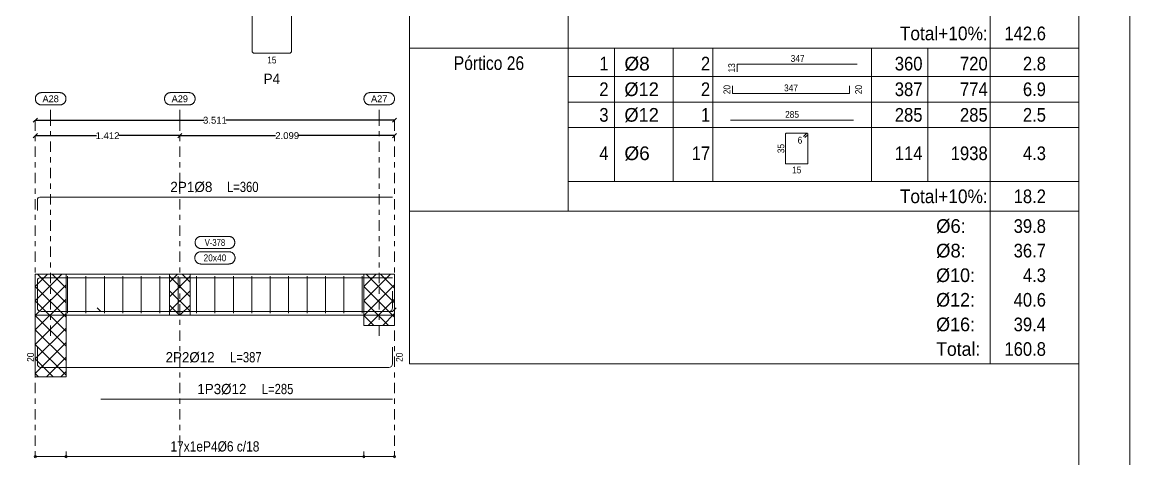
# Model space of a CAD drawing. Header units: millimetres. Extents: x 3 to 479, y -191 to 120.
# Drawn here: x 138.08 to 159.73, y -172.42 to -163.89 of the extents above; entities that cross this region are included whole.
import ezdxf
from ezdxf.enums import TextEntityAlignment as Align

# ---------------------------------------------------------------- set-up
doc = ezdxf.new("R2010")
doc.units = ezdxf.units.MM
doc.linetypes.add('CYPE_RAYAPUNTO', pattern=[0.4125, 0.2025, -0.105, 0, -0.105])
for name, color, linetype, lineweight in [('ALZ_ARM_LONG_ARM_TEXTOS', 3, 'Continuous', 9), ('ALZ_ARM_LONG_TXT_LONG', 3, 'Continuous', 9), ('ALZ_ARM_TRANS_TXT_EST', 3, 'Continuous', 9), ('ALZ_CONT_NUDOS', 122, 'Continuous', 9), ('ALZ_CONT_VIG_HORMIGON', 2, 'Continuous', 9), ('ALZ_COT_COT_ANCLAJES', 3, 'Continuous', 0), ('ALZ_COT_COT_EST', 3, 'Continuous', 0), ('ALZ_COT_COT_LIN_APOYOS', 2, 'CYPE_RAYAPUNTO', 0), ('ALZ_COT_LONGITUD_PROYECTADA', 122, 'Continuous', 0), ('ALZ_REF_COT_LIN_AUX_COTA', 2, 'CYPE_RAYAPUNTO', 9), ('ALZ_REF_REF_NOMBRE', 3, 'Continuous', 9), ('ALZ_REF_REF_REFERENCIA', 3, 'Continuous', 9), ('ALZ_REF_TEXTO_REF_NOMBRE', 3, 'Continuous', 9), ('ALZ_REF_TEXTO_REF_REFERENCIA', 3, 'Continuous', 9), ('ARM_LONGITUDINAL_Ø12', 171, 'Continuous', 9), ('ARM_LONGITUDINAL_Ø8', 32, 'Continuous', 9), ('ARM_TRANSVERSAL_Ø6', 151, 'Continuous', 9), ('DESPIECES_TABLA', 7, 'Continuous', 9), ('RECUAD_LIMITES', 2, 'Continuous', 0), ('RECUAD_MARCO', 1, 'Continuous', 20), ('SEC_COTAS_TEXTOS_DESPIECE_ESTRIBADO', 122, 'Continuous', 0), ('SEC_REF_TXT_POSICIONES_ARM_ESTRIBOS', 1, 'Continuous', 9), ('TABLAS', 1, 'Continuous', 9), ('TEXTO_TABLAS', 1, 'Continuous', 0), ('TEXTOS_COTAS_DESPIECES_TABLA', 1, 'Continuous', 0)]:
    doc.layers.add(name, color=color, linetype=linetype, lineweight=lineweight)
doc.styles.add('CYPETXT_0.2_romans', font='arial.ttf', dxfattribs={"height": 0.133333})
doc.styles.add('CYPETXT_romans', font='arial.ttf', dxfattribs={"height": 0.2})
doc.dimstyles.new('cype_oblique', dxfattribs={"dimtxt": 0.18, "dimasz": 0.18, "dimexe": 0.05, "dimexo": 0.05, "dimgap": 0, "dimtad": 0, "dimdec": 4, "dimzin": 0, "dimdsep": 46, "dimtxsty": 'CYPETXT_0.2_romans', "dimblk": 'OBLIQUE', "dimtsz": 0.04, "dimcen": 0.09, "dimadec": 0, "dimazin": 0, "dimtfac": 1, "dimtdec": 4, "dimtofl": 0, "dimtmove": 2, "dimatfit": 3, "dimfxl": 1, "dimtolj": 1, "dimtzin": 0, "dimarcsym": 0})

# ---------------------------------------------------------------- blocks, each defined once
blk = doc.blocks.new('*D805')
at = {"layer": 'ALZ_COT_LONGITUD_PROYECTADA', "color": 0, "lineweight": -2, "transparency": 16777216}
for p, q in [((138.299, -166.149), (138.379, -166.069)), ((138.339, -166.109), (139.533, -166.109)), ((141.163, -166.109), (139.969, -166.109)), ((141.123, -166.149), (141.203, -166.069))]:
    blk.add_line(p, q, dxfattribs=at)
at = {"layer": 'Defpoints', "color": 0, "transparency": 16777216}
for p in [(138.339, -166.109), (138.339, -166.109), (141.163, -166.109)]:
    blk.add_point(p, dxfattribs=at)
at = {"layer": 'ALZ_COT_LONGITUD_PROYECTADA', "color": 0, "transparency": 16777216, "insert": (139.751, -166.109), "char_height": 0.1333, "attachment_point": 5, "style": 'CYPETXT_0.2_romans'}
blk.add_mtext('\\A1;1.412', dxfattribs=at)
blk = doc.blocks.new('_OBLIQUE')
at = {"color": 0, "linetype": 'ByBlock', "lineweight": -2}
blk.add_line((-0.5, -0.5), (0.5, 0.5), dxfattribs=at)
blk = doc.blocks.new('*D806')
at = {"layer": 'ALZ_COT_LONGITUD_PROYECTADA', "color": 0, "lineweight": -2, "transparency": 16777216}
for p, q in [((141.123, -166.149), (141.203, -166.069)), ((141.163, -166.109), (143.036, -166.109)), ((145.36, -166.109), (143.488, -166.109)), ((145.32, -166.149), (145.4, -166.069))]:
    blk.add_line(p, q, dxfattribs=at)
at = {"layer": 'Defpoints', "color": 0, "transparency": 16777216}
for p in [(141.163, -166.109), (141.163, -166.109), (145.36, -166.109)]:
    blk.add_point(p, dxfattribs=at)
at = {"layer": 'ALZ_COT_LONGITUD_PROYECTADA', "color": 0, "transparency": 16777216, "insert": (143.262, -166.109), "char_height": 0.1333, "attachment_point": 5, "style": 'CYPETXT_0.2_romans'}
blk.add_mtext('\\A1;2.099', dxfattribs=at)
blk = doc.blocks.new('*D807')
at = {"layer": 'ALZ_COT_LONGITUD_PROYECTADA', "color": 0, "lineweight": -2, "transparency": 16777216}
for p, q in [((138.299, -165.849), (138.379, -165.769)), ((138.339, -165.809), (141.638, -165.809)), ((145.36, -165.809), (142.062, -165.809)), ((145.32, -165.849), (145.4, -165.769))]:
    blk.add_line(p, q, dxfattribs=at)
at = {"layer": 'Defpoints', "color": 0, "transparency": 16777216}
for p in [(138.339, -165.809), (138.339, -165.809), (145.36, -165.809)]:
    blk.add_point(p, dxfattribs=at)
at = {"layer": 'ALZ_COT_LONGITUD_PROYECTADA', "color": 0, "transparency": 16777216, "insert": (141.85, -165.809), "char_height": 0.1333, "attachment_point": 5, "style": 'CYPETXT_0.2_romans'}
blk.add_mtext('\\A1;3.511', dxfattribs=at)

msp = doc.modelspace()

# ---------------------------------------------------------------- linework, layer by layer
at = {"layer": 'ALZ_CONT_NUDOS'}
for p, q in [((138.33893, -168.81418), (138.33893, -169.61418)), ((145.36035, -168.81418), (145.36035, -169.61418))]:
    msp.add_line(p, q, dxfattribs=at)
at = {"layer": 'ALZ_CONT_NUDOS', "lineweight": 0}
for p, q in [((138.33893, -169.33478), (138.85953, -168.81418)), ((138.33893, -169.05194), (138.57669, -168.81418)), ((138.93893, -169.3691), (138.38401, -168.81418)), ((138.93893, -169.08625), (138.66685, -168.81418)), ((140.96331, -168.9691), (141.11823, -168.81418)), ((140.96331, -169.25194), (141.36331, -168.85194)), ((141.36331, -169.25194), (140.96331, -168.85194)), ((141.36331, -168.9691), (141.20839, -168.81418)), ((144.76035, -169.33478), (145.28095, -168.81418)), ((144.76035, -169.05194), (144.99811, -168.81418)), ((145.36035, -169.3691), (144.80543, -168.81418)), ((145.36035, -169.08625), (145.08827, -168.81418)), ((138.33893, -169.61762), (138.93893, -169.01762)), ((138.93893, -169.65194), (138.33893, -169.05194)), ((144.76035, -169.61762), (145.36035, -169.01762)), ((145.36035, -169.65194), (144.76035, -169.05194)), ((140.96331, -169.53478), (141.36331, -169.13478)), ((141.36331, -169.53478), (140.96331, -169.13478)), ((138.33893, -169.90047), (138.93893, -169.30047)), ((138.93893, -169.93478), (138.33893, -169.33478)), ((141.15986, -169.61418), (140.96331, -169.41762)), ((141.16676, -169.61418), (141.36331, -169.41762)), ((145.23974, -169.81418), (144.76035, -169.33478)), ((144.84664, -169.81418), (145.36035, -169.30047)), ((138.33893, -170.18331), (138.93893, -169.58331)), ((138.93893, -170.21762), (138.33893, -169.61762)), ((144.9569, -169.81418), (144.76035, -169.61762)), ((145.12948, -169.81418), (145.36035, -169.58331)), ((138.33893, -170.46615), (138.93893, -169.86615)), ((138.93893, -170.50047), (138.33893, -169.90047)), ((138.33893, -170.749), (138.93893, -170.149)), ((138.93893, -170.78331), (138.33893, -170.18331)), ((138.68695, -170.81418), (138.33893, -170.46615)), ((138.55659, -170.81418), (138.93893, -170.43184)), ((138.40411, -170.81418), (138.33893, -170.749)), ((138.83943, -170.81418), (138.93893, -170.71468))]:
    msp.add_line(p, q, dxfattribs=at)
at = {"layer": 'ALZ_CONT_NUDOS'}
for points in [[(138.33893, -168.81418), (138.93893, -168.81418)], [(144.76035, -168.81418), (145.36035, -168.81418)], [(138.33893, -169.61418), (138.93893, -169.61418)], [(144.76035, -169.61418), (145.36035, -169.61418)]]:
    msp.add_lwpolyline(points, dxfattribs=at)
at = {"layer": 'ALZ_CONT_NUDOS', "lineweight": 0}
for points in [[(138.33893, -168.81418), (138.33893, -170.81418), (138.93893, -170.81418), (138.93893, -168.81418), (138.33893, -168.81418)], [(140.96331, -168.81418), (140.96331, -169.61418), (141.36331, -169.61418), (141.36331, -168.81418), (140.96331, -168.81418)], [(144.76035, -168.81418), (144.76035, -169.81418), (145.36035, -169.81418), (145.36035, -168.81418), (144.76035, -168.81418)]]:
    msp.add_lwpolyline(points, close=True, dxfattribs=at)
at = {"layer": 'ALZ_CONT_VIG_HORMIGON'}
for p, q in [((138.93893, -168.81418), (141.16331, -168.81418)), ((141.16331, -168.81418), (144.76035, -168.81418)), ((138.93893, -169.61418), (141.16331, -169.61418)), ((141.16331, -169.61418), (144.76035, -169.61418))]:
    msp.add_line(p, q, dxfattribs=at)
at = {"layer": 'ALZ_COT_COT_EST'}
for p, q in [((138.33893, -172.37418), (138.33893, -172.27418)), ((138.93893, -172.37418), (138.93893, -172.27418)), ((144.76035, -172.37418), (144.76035, -172.27418))]:
    msp.add_line(p, q, dxfattribs=at)
for points in [[(138.33893, -172.37418), (138.93893, -172.37418), (138.93893, -172.27418)], [(138.93893, -172.37418), (144.76035, -172.37418), (144.76035, -172.27418)], [(144.76035, -172.37418), (145.36035, -172.37418), (145.36035, -172.27418)]]:
    msp.add_lwpolyline(points, dxfattribs=at)
for centre in [(138.33893, -172.37418), (138.93893, -172.37418), (138.93893, -172.37418), (144.76035, -172.37418), (144.76035, -172.37418), (145.36035, -172.37418)]:
    msp.add_circle(centre, 0.02, dxfattribs=at)
at = {"layer": 'ALZ_COT_COT_LIN_APOYOS'}
for p, q in [((138.33893, -165.80946), (138.33893, -172.37418)), ((138.33893, -165.80946), (138.33893, -172.37418)), ((141.16331, -165.80946), (141.16331, -172.37418)), ((145.36035, -165.80946), (145.36035, -172.37418)), ((145.36035, -165.80946), (145.36035, -172.37418))]:
    msp.add_line(p, q, dxfattribs=at)
at = {"layer": 'ALZ_REF_COT_LIN_AUX_COTA'}
for p, q in [((138.63893, -165.80946), (138.63893, -165.50946)), ((141.16331, -165.80946), (141.16331, -165.50946)), ((145.06035, -165.80946), (145.06035, -165.50946)), ((138.63893, -170.01418), (138.63893, -165.80946)), ((145.06035, -170.01418), (145.06035, -165.80946))]:
    msp.add_line(p, q, dxfattribs=at)
at = {"layer": 'ALZ_REF_REF_NOMBRE'}
for points in [[(142.11764, -168.07418), (142.12565, -168.07444), (142.13363, -168.07525), (142.14154, -168.07658), (142.14934, -168.07844), (142.157, -168.08082), (142.16448, -168.0837), (142.17176, -168.08707), (142.17879, -168.09093), (142.18555, -168.09524), (142.19201, -168.1), (142.19813, -168.10518), (142.2039, -168.11075), (142.20927, -168.1167), (142.21424, -168.123), (142.21878, -168.12961), (142.22287, -168.13651), (142.22649, -168.14366), (142.22962, -168.15105), (142.23225, -168.15862), (142.23437, -168.16636), (142.23596, -168.17422), (142.23703, -168.18217), (142.23757, -168.19017), (142.23757, -168.19819), (142.23703, -168.20619), (142.23596, -168.21414), (142.23437, -168.222), (142.23225, -168.22973), (142.22962, -168.23731), (142.22649, -168.24469), (142.22287, -168.25185), (142.21878, -168.25875), (142.21424, -168.26536), (142.20927, -168.27165), (142.2039, -168.2776), (142.19813, -168.28318), (142.19201, -168.28835), (142.18555, -168.29311), (142.17879, -168.29743), (142.17176, -168.30128), (142.16448, -168.30465), (142.157, -168.30754), (142.14934, -168.30991), (142.14154, -168.31177), (142.13363, -168.31311), (142.12565, -168.31391), (142.11764, -168.31418), (141.58164, -168.31418), (141.57362, -168.31391), (141.56564, -168.31311), (141.55773, -168.31177), (141.54993, -168.30991), (141.54227, -168.30754), (141.53479, -168.30465), (141.52752, -168.30128), (141.52048, -168.29743), (141.51372, -168.29311), (141.50727, -168.28835), (141.50114, -168.28318), (141.49538, -168.2776), (141.49, -168.27165), (141.48503, -168.26536), (141.48049, -168.25875), (141.4764, -168.25185), (141.47279, -168.24469), (141.46965, -168.23731), (141.46702, -168.22973), (141.46491, -168.222), (141.46331, -168.21414), (141.46224, -168.20619), (141.4617, -168.19819), (141.4617, -168.19017), (141.46224, -168.18217), (141.46331, -168.17422), (141.46491, -168.16636), (141.46702, -168.15862), (141.46965, -168.15105), (141.47279, -168.14366), (141.4764, -168.13651), (141.48049, -168.12961), (141.48503, -168.123), (141.49, -168.1167), (141.49538, -168.11075), (141.50114, -168.10518), (141.50727, -168.1), (141.51372, -168.09524), (141.52048, -168.09093), (141.52752, -168.08707), (141.53479, -168.0837), (141.54227, -168.08082), (141.54993, -168.07844), (141.55773, -168.07658), (141.56564, -168.07525), (141.57362, -168.07444), (141.58164, -168.07418), (142.11764, -168.07418)], [(142.12264, -168.37418), (142.13065, -168.37444), (142.13863, -168.37525), (142.14654, -168.37658), (142.15434, -168.37844), (142.162, -168.38082), (142.16948, -168.3837), (142.17676, -168.38707), (142.18379, -168.39093), (142.19055, -168.39524), (142.19701, -168.4), (142.20313, -168.40518), (142.2089, -168.41075), (142.21427, -168.4167), (142.21924, -168.423), (142.22378, -168.42961), (142.22787, -168.43651), (142.23149, -168.44366), (142.23462, -168.45105), (142.23725, -168.45862), (142.23937, -168.46636), (142.24096, -168.47422), (142.24203, -168.48217), (142.24257, -168.49017), (142.24257, -168.49819), (142.24203, -168.50619), (142.24096, -168.51414), (142.23937, -168.522), (142.23725, -168.52973), (142.23462, -168.53731), (142.23149, -168.54469), (142.22787, -168.55185), (142.22378, -168.55875), (142.21924, -168.56536), (142.21427, -168.57165), (142.2089, -168.5776), (142.20313, -168.58318), (142.19701, -168.58835), (142.19055, -168.59311), (142.18379, -168.59743), (142.17676, -168.60128), (142.16948, -168.60465), (142.162, -168.60754), (142.15434, -168.60991), (142.14654, -168.61177), (142.13863, -168.61311), (142.13065, -168.61391), (142.12264, -168.61418), (141.57664, -168.61418), (141.56862, -168.61391), (141.56064, -168.61311), (141.55273, -168.61177), (141.54493, -168.60991), (141.53727, -168.60754), (141.52979, -168.60465), (141.52252, -168.60128), (141.51548, -168.59743), (141.50872, -168.59311), (141.50227, -168.58835), (141.49614, -168.58318), (141.49038, -168.5776), (141.485, -168.57165), (141.48003, -168.56536), (141.47549, -168.55875), (141.4714, -168.55185), (141.46779, -168.54469), (141.46465, -168.53731), (141.46202, -168.52973), (141.45991, -168.522), (141.45831, -168.51414), (141.45724, -168.50619), (141.4567, -168.49819), (141.4567, -168.49017), (141.45724, -168.48217), (141.45831, -168.47422), (141.45991, -168.46636), (141.46202, -168.45862), (141.46465, -168.45105), (141.46779, -168.44366), (141.4714, -168.43651), (141.47549, -168.42961), (141.48003, -168.423), (141.485, -168.4167), (141.49038, -168.41075), (141.49614, -168.40518), (141.50227, -168.4), (141.50872, -168.39524), (141.51548, -168.39093), (141.52252, -168.38707), (141.52979, -168.3837), (141.53727, -168.38082), (141.54493, -168.37844), (141.55273, -168.37658), (141.56064, -168.37525), (141.56862, -168.37444), (141.57664, -168.37418), (142.12264, -168.37418)]]:
    msp.add_lwpolyline(points, close=True, dxfattribs=at)
at = {"layer": 'ALZ_REF_REF_REFERENCIA'}
for points in [[(138.81793, -165.26946), (138.82594, -165.26972), (138.83392, -165.27053), (138.84183, -165.27186), (138.84963, -165.27372), (138.85729, -165.2761), (138.86477, -165.27898), (138.87205, -165.28235), (138.87908, -165.28621), (138.88584, -165.29052), (138.8923, -165.29528), (138.89842, -165.30046), (138.90418, -165.30603), (138.90956, -165.31198), (138.91453, -165.31828), (138.91907, -165.32489), (138.92316, -165.33179), (138.92678, -165.33894), (138.92991, -165.34633), (138.93254, -165.3539), (138.93466, -165.36164), (138.93625, -165.3695), (138.93732, -165.37745), (138.93786, -165.38545), (138.93786, -165.39347), (138.93732, -165.40147), (138.93625, -165.40942), (138.93466, -165.41728), (138.93254, -165.42501), (138.92991, -165.43259), (138.92678, -165.43997), (138.92316, -165.44713), (138.91907, -165.45403), (138.91453, -165.46064), (138.90956, -165.46693), (138.90418, -165.47288), (138.89842, -165.47845), (138.8923, -165.48363), (138.88584, -165.48839), (138.87908, -165.4927), (138.87205, -165.49656), (138.86477, -165.49993), (138.85729, -165.50282), (138.84963, -165.50519), (138.84183, -165.50705), (138.83392, -165.50839), (138.82594, -165.50919), (138.81793, -165.50946), (138.45993, -165.50946), (138.45191, -165.50919), (138.44393, -165.50839), (138.43602, -165.50705), (138.42822, -165.50519), (138.42056, -165.50282), (138.41308, -165.49993), (138.4058, -165.49656), (138.39877, -165.4927), (138.39201, -165.48839), (138.38556, -165.48363), (138.37943, -165.47845), (138.37367, -165.47288), (138.36829, -165.46693), (138.36332, -165.46064), (138.35878, -165.45403), (138.35469, -165.44713), (138.35108, -165.43997), (138.34794, -165.43259), (138.34531, -165.42501), (138.34319, -165.41728), (138.3416, -165.40942), (138.34053, -165.40147), (138.33999, -165.39347), (138.33999, -165.38545), (138.34053, -165.37745), (138.3416, -165.3695), (138.34319, -165.36164), (138.34531, -165.3539), (138.34794, -165.34633), (138.35108, -165.33894), (138.35469, -165.33179), (138.35878, -165.32489), (138.36332, -165.31828), (138.36829, -165.31198), (138.37367, -165.30603), (138.37943, -165.30046), (138.38556, -165.29528), (138.39201, -165.29052), (138.39877, -165.28621), (138.4058, -165.28235), (138.41308, -165.27898), (138.42056, -165.2761), (138.42822, -165.27372), (138.43602, -165.27186), (138.44393, -165.27053), (138.45191, -165.26972), (138.45993, -165.26946), (138.81793, -165.26946)], [(141.34231, -165.26946), (141.35032, -165.26972), (141.3583, -165.27053), (141.36621, -165.27186), (141.37401, -165.27372), (141.38167, -165.2761), (141.38915, -165.27898), (141.39643, -165.28235), (141.40346, -165.28621), (141.41022, -165.29052), (141.41668, -165.29528), (141.4228, -165.30046), (141.42857, -165.30603), (141.43395, -165.31198), (141.43892, -165.31828), (141.44345, -165.32489), (141.44754, -165.33179), (141.45116, -165.33894), (141.45429, -165.34633), (141.45692, -165.3539), (141.45904, -165.36164), (141.46064, -165.3695), (141.46171, -165.37745), (141.46224, -165.38545), (141.46224, -165.39347), (141.46171, -165.40147), (141.46064, -165.40942), (141.45904, -165.41728), (141.45692, -165.42501), (141.45429, -165.43259), (141.45116, -165.43997), (141.44754, -165.44713), (141.44345, -165.45403), (141.43892, -165.46064), (141.43395, -165.46693), (141.42857, -165.47288), (141.4228, -165.47845), (141.41668, -165.48363), (141.41022, -165.48839), (141.40346, -165.4927), (141.39643, -165.49656), (141.38915, -165.49993), (141.38167, -165.50282), (141.37401, -165.50519), (141.36621, -165.50705), (141.3583, -165.50839), (141.35032, -165.50919), (141.34231, -165.50946), (140.98431, -165.50946), (140.97629, -165.50919), (140.96831, -165.50839), (140.96041, -165.50705), (140.9526, -165.50519), (140.94494, -165.50282), (140.93746, -165.49993), (140.93019, -165.49656), (140.92315, -165.4927), (140.91639, -165.48839), (140.90994, -165.48363), (140.90381, -165.47845), (140.89805, -165.47288), (140.89267, -165.46693), (140.8877, -165.46064), (140.88316, -165.45403), (140.87907, -165.44713), (140.87546, -165.43997), (140.87233, -165.43259), (140.8697, -165.42501), (140.86758, -165.41728), (140.86598, -165.40942), (140.86491, -165.40147), (140.86437, -165.39347), (140.86437, -165.38545), (140.86491, -165.37745), (140.86598, -165.3695), (140.86758, -165.36164), (140.8697, -165.3539), (140.87233, -165.34633), (140.87546, -165.33894), (140.87907, -165.33179), (140.88316, -165.32489), (140.8877, -165.31828), (140.89267, -165.31198), (140.89805, -165.30603), (140.90381, -165.30046), (140.90994, -165.29528), (140.91639, -165.29052), (140.92315, -165.28621), (140.93019, -165.28235), (140.93746, -165.27898), (140.94494, -165.2761), (140.9526, -165.27372), (140.96041, -165.27186), (140.96831, -165.27053), (140.97629, -165.26972), (140.98431, -165.26946), (141.34231, -165.26946)], [(145.23935, -165.26946), (145.24736, -165.26972), (145.25534, -165.27053), (145.26325, -165.27186), (145.27105, -165.27372), (145.27871, -165.2761), (145.28619, -165.27898), (145.29347, -165.28235), (145.3005, -165.28621), (145.30726, -165.29052), (145.31372, -165.29528), (145.31984, -165.30046), (145.32561, -165.30603), (145.33098, -165.31198), (145.33595, -165.31828), (145.34049, -165.32489), (145.34458, -165.33179), (145.3482, -165.33894), (145.35133, -165.34633), (145.35396, -165.3539), (145.35608, -165.36164), (145.35767, -165.3695), (145.35874, -165.37745), (145.35928, -165.38545), (145.35928, -165.39347), (145.35874, -165.40147), (145.35767, -165.40942), (145.35608, -165.41728), (145.35396, -165.42501), (145.35133, -165.43259), (145.3482, -165.43997), (145.34458, -165.44713), (145.34049, -165.45403), (145.33595, -165.46064), (145.33098, -165.46693), (145.32561, -165.47288), (145.31984, -165.47845), (145.31372, -165.48363), (145.30726, -165.48839), (145.3005, -165.4927), (145.29347, -165.49656), (145.28619, -165.49993), (145.27871, -165.50282), (145.27105, -165.50519), (145.26325, -165.50705), (145.25534, -165.50839), (145.24736, -165.50919), (145.23935, -165.50946), (144.88135, -165.50946), (144.87333, -165.50919), (144.86535, -165.50839), (144.85744, -165.50705), (144.84964, -165.50519), (144.84198, -165.50282), (144.8345, -165.49993), (144.82723, -165.49656), (144.82019, -165.4927), (144.81343, -165.48839), (144.80698, -165.48363), (144.80085, -165.47845), (144.79509, -165.47288), (144.78971, -165.46693), (144.78474, -165.46064), (144.7802, -165.45403), (144.77611, -165.44713), (144.7725, -165.43997), (144.76936, -165.43259), (144.76673, -165.42501), (144.76462, -165.41728), (144.76302, -165.40942), (144.76195, -165.40147), (144.76141, -165.39347), (144.76141, -165.38545), (144.76195, -165.37745), (144.76302, -165.3695), (144.76462, -165.36164), (144.76673, -165.3539), (144.76936, -165.34633), (144.7725, -165.33894), (144.77611, -165.33179), (144.7802, -165.32489), (144.78474, -165.31828), (144.78971, -165.31198), (144.79509, -165.30603), (144.80085, -165.30046), (144.80698, -165.29528), (144.81343, -165.29052), (144.82019, -165.28621), (144.82723, -165.28235), (144.8345, -165.27898), (144.84198, -165.2761), (144.84964, -165.27372), (144.85744, -165.27186), (144.86535, -165.27053), (144.87333, -165.26972), (144.88135, -165.26946), (145.23935, -165.26946)]]:
    msp.add_lwpolyline(points, close=True, dxfattribs=at)
at = {"layer": 'ARM_LONGITUDINAL_Ø12'}
for p, q in [((139.62035, -169.54218), (139.54964, -169.47147)), ((145.32035, -169.54218), (145.39106, -169.47147))]:
    msp.add_line(p, q, dxfattribs=at)
for points in [[(145.32035, -169.14218), (145.32035, -169.47018), (145.31487, -169.49773), (145.29926, -169.52109), (145.2759, -169.5367), (145.24835, -169.54218), (138.45093, -169.54218), (138.42337, -169.5367), (138.40001, -169.52109), (138.38441, -169.49773), (138.37893, -169.47018), (138.37893, -169.14218)], [(145.32035, -169.54218), (139.62035, -169.54218)], [(145.32035, -170.23418), (145.32035, -170.56218), (145.31487, -170.58973), (145.29926, -170.61309), (145.2759, -170.6287), (145.24835, -170.63418), (138.45093, -170.63418), (138.42337, -170.6287), (138.40001, -170.61309), (138.38441, -170.58973), (138.37893, -170.56218), (138.37893, -170.23418)], [(145.32035, -171.25418), (139.62035, -171.25418)]]:
    msp.add_lwpolyline(points, dxfattribs=at)
at = {"layer": 'ARM_LONGITUDINAL_Ø8'}
for points in [[(145.32035, -167.30946), (138.42693, -167.30946), (138.40856, -167.31311), (138.39298, -167.32352), (138.38258, -167.33909), (138.37893, -167.35746), (138.37893, -167.56946)], [(145.32035, -168.88618), (138.42693, -168.88618), (138.40856, -168.88983), (138.39298, -168.90024), (138.38258, -168.91581), (138.37893, -168.93418), (138.37893, -169.14618)]]:
    msp.add_lwpolyline(points, dxfattribs=at)
at = {"layer": 'ARM_TRANSVERSAL_Ø6'}
for p, q in [((138.96964, -168.85418), (138.96964, -169.57418)), ((139.32964, -168.85418), (139.32964, -169.57418)), ((139.68964, -168.85418), (139.68964, -169.57418)), ((140.04964, -168.85418), (140.04964, -169.57418)), ((140.40964, -168.85418), (140.40964, -169.57418)), ((140.76964, -168.85418), (140.76964, -169.57418)), ((141.12964, -168.85418), (141.12964, -169.57418)), ((141.48964, -168.85418), (141.48964, -169.57418)), ((141.84964, -168.85418), (141.84964, -169.57418)), ((142.20964, -168.85418), (142.20964, -169.57418)), ((142.56964, -168.85418), (142.56964, -169.57418)), ((142.92964, -168.85418), (142.92964, -169.57418)), ((143.28964, -168.85418), (143.28964, -169.57418)), ((143.64964, -168.85418), (143.64964, -169.57418)), ((144.00964, -168.85418), (144.00964, -169.57418)), ((144.36964, -168.85418), (144.36964, -169.57418)), ((144.72964, -168.85418), (144.72964, -169.57418))]:
    msp.add_line(p, q, dxfattribs=at)
msp.add_lwpolyline([(142.57683, -162.77446), (142.57683, -164.45446), (142.58025, -164.47168), (142.59001, -164.48628), (142.60461, -164.49603), (142.62183, -164.49946), (143.30183, -164.49946), (143.31905, -164.49603), (143.33365, -164.48628), (143.3434, -164.47168), (143.34683, -164.45446), (143.34683, -162.77446)], dxfattribs=at)
at = {"layer": 'DESPIECES_TABLA'}
for points in [[(152.05783, -164.861), (152.05783, -164.711), (154.40272, -164.711)], [(151.96351, -165.13522), (151.96351, -165.28522), (154.25434, -165.28522), (154.25434, -165.13522)], [(151.92893, -165.80516), (154.32893, -165.80516)], [(153.37847, -166.14743), (153.4346, -166.0913), (153.43677, -166.08866), (153.43838, -166.08564), (153.43938, -166.08236), (153.43971, -166.07896), (153.43938, -166.07555), (153.43838, -166.07227), (153.43677, -166.06925), (153.4346, -166.06661), (153.43195, -166.06444), (153.42893, -166.06282), (153.42565, -166.06183), (153.42225, -166.06149), (153.01862, -166.06149), (153.01194, -166.06282), (153.00628, -166.06661), (153.00249, -166.07227), (153.00116, -166.07896), (153.00116, -166.64403), (153.00249, -166.65071), (153.00628, -166.65638), (153.01194, -166.66016), (153.01862, -166.66149), (153.42225, -166.66149), (153.42893, -166.66016), (153.4346, -166.65638), (153.43838, -166.65071), (153.43971, -166.64403), (153.43971, -166.07896), (153.43938, -166.07555), (153.43838, -166.07227), (153.43677, -166.06925), (153.4346, -166.06661), (153.43195, -166.06444), (153.42893, -166.06282), (153.42565, -166.06183), (153.42225, -166.06149), (153.41884, -166.06183), (153.41556, -166.06282), (153.41255, -166.06444), (153.4099, -166.06661), (153.35377, -166.12274)]]:
    msp.add_lwpolyline(points, dxfattribs=at)
at = {"layer": 'RECUAD_LIMITES'}
msp.add_lwpolyline([(100.33093, -191.16316), (159.73093, -191.16316), (159.73093, -149.16316), (100.33093, -149.16316), (100.33093, -191.16316)], close=True, dxfattribs=at)
at = {"layer": 'RECUAD_MARCO'}
msp.add_lwpolyline([(102.83093, -190.16316), (158.73093, -190.16316), (158.73093, -150.16316), (102.83093, -150.16316), (102.83093, -190.16316)], close=True, dxfattribs=at)
at = {"layer": 'TABLAS'}
for p, q in [((145.65493, -164.35316), (145.65493, -151.27316)), ((148.75493, -164.35316), (148.75493, -151.27316)), ((157.00293, -164.35316), (157.00293, -151.27316)), ((158.73093, -164.35316), (158.73093, -151.27316)), ((145.65493, -164.45316), (145.65493, -164.35316)), ((145.65493, -164.40316), (158.73093, -164.40316)), ((145.65493, -167.53316), (145.65493, -164.45316)), ((148.75493, -164.45316), (148.75493, -164.35316)), ((148.75493, -167.53316), (148.75493, -164.45316)), ((149.65893, -164.45316), (149.65893, -164.40316)), ((149.65893, -167.00316), (149.65893, -164.45316)), ((150.80693, -164.45316), (150.80693, -164.40316)), ((150.80693, -167.00316), (150.80693, -164.45316)), ((151.57893, -164.45316), (151.57893, -164.40316)), ((151.57893, -167.00316), (151.57893, -164.45316)), ((154.67893, -164.45316), (154.67893, -164.40316)), ((154.67893, -167.00316), (154.67893, -164.45316)), ((155.78293, -164.45316), (155.78293, -164.40316)), ((155.78293, -167.00316), (155.78293, -164.45316)), ((157.00293, -164.45316), (157.00293, -164.35316)), ((157.00293, -167.53316), (157.00293, -164.45316)), ((158.73093, -164.45316), (158.73093, -164.35316)), ((158.73093, -167.53316), (158.73093, -164.45316)), ((148.75493, -167.00316), (158.73093, -167.00316)), ((145.65493, -167.63316), (145.65493, -167.53316)), ((148.75493, -167.58316), (148.75493, -167.53316)), ((157.00293, -167.63316), (157.00293, -167.53316)), ((158.73093, -167.63316), (158.73093, -167.53316)), ((145.65493, -167.58316), (158.73093, -167.58316)), ((145.65493, -168.11316), (145.65493, -167.63316)), ((157.00293, -168.11316), (157.00293, -167.63316)), ((158.73093, -168.11316), (158.73093, -167.63316)), ((145.65493, -168.59316), (145.65493, -168.11316)), ((157.00293, -168.59316), (157.00293, -168.11316)), ((158.73093, -168.59316), (158.73093, -168.11316)), ((145.65493, -169.07316), (145.65493, -168.59316)), ((157.00293, -169.07316), (157.00293, -168.59316)), ((158.73093, -169.07316), (158.73093, -168.59316)), ((145.65493, -169.55316), (145.65493, -169.07316)), ((157.00293, -169.55316), (157.00293, -169.07316)), ((158.73093, -169.55316), (158.73093, -169.07316)), ((145.65493, -170.03316), (145.65493, -169.55316)), ((157.00293, -170.03316), (157.00293, -169.55316)), ((158.73093, -170.03316), (158.73093, -169.55316)), ((145.65493, -170.56316), (145.65493, -170.03316)), ((157.00293, -170.56316), (157.00293, -170.03316)), ((158.73093, -170.56316), (158.73093, -170.03316)), ((145.65493, -170.56316), (158.73093, -170.56316))]:
    msp.add_line(p, q, dxfattribs=at)
at = {"layer": 'TEXTO_TABLAS'}
for p, q in [((148.75493, -164.95316), (158.73093, -164.95316)), ((148.75493, -165.45316), (158.73093, -165.45316)), ((148.75493, -165.95316), (158.73093, -165.95316))]:
    msp.add_line(p, q, dxfattribs=at)

# ---------------------------------------------------------------- texts
at = {"layer": 'ALZ_ARM_LONG_ARM_TEXTOS', "style": 'CYPETXT_romans'}
for s, width, p in [('2P1%%c8', 0.947337, (141.38864, -167.20946)), ('2P2%%c12', 0.935124, (141.36464, -170.53418)), ('1P3%%c12', 0.935124, (141.98535, -171.15418))]:
    msp.add_text(s, height=0.2, dxfattribs=dict(at, width=width)).set_placement(p, align=Align.CENTER)
at = {"layer": 'ALZ_ARM_LONG_TXT_LONG', "style": 'CYPETXT_romans', "width": 0.785606}
for s, p in [(' L=360', (142.36314, -167.20946)), (' L=387', (142.42314, -170.53418)), (' L=285', (143.04385, -171.15418))]:
    msp.add_text(s, height=0.2, dxfattribs=at).set_placement(p, align=Align.CENTER)
at = {"layer": 'ALZ_ARM_TRANS_TXT_EST', "style": 'CYPETXT_romans', "width": 0.835132}
msp.add_text('17x1eP4%%c6 c/18', height=0.2, dxfattribs=at).set_placement((141.84964, -172.27418), align=Align.CENTER)
at = {"layer": 'ALZ_COT_COT_ANCLAJES', "style": 'CYPETXT_romans', "width": 0.872274}
msp.add_text('20', height=0.133333, rotation=90, dxfattribs=at).set_placement((138.31226, -170.43418), align=Align.CENTER)
msp.add_text('20', height=0.133333, rotation=90, dxfattribs=at).set_placement((145.38701, -170.43418), align=Align.TOP_CENTER)
at = {"layer": 'ALZ_REF_TEXTO_REF_NOMBRE', "style": 'CYPETXT_romans'}
for s, width, p in [('V-378', 0.803518, (141.84964, -168.19418)), ('20x40', 0.876123, (141.84964, -168.49418))]:
    msp.add_text(s, height=0.133333, dxfattribs=dict(at, width=width)).set_placement(p, align=Align.MIDDLE_CENTER)
at = {"layer": 'ALZ_REF_TEXTO_REF_REFERENCIA', "style": 'CYPETXT_romans', "width": 0.960644}
for s, p in [('A28', (138.63893, -165.38946)), ('A29', (141.16331, -165.38946)), ('A27', (145.06035, -165.38946))]:
    msp.add_text(s, height=0.133333, dxfattribs=at).set_placement(p, align=Align.MIDDLE_CENTER)
at = {"layer": 'SEC_COTAS_TEXTOS_DESPIECE_ESTRIBADO', "style": 'CYPETXT_romans', "width": 0.872274}
msp.add_text('15', height=0.133333, dxfattribs=at).set_placement((142.96183, -164.56612), align=Align.TOP_CENTER)
at = {"layer": 'SEC_REF_TXT_POSICIONES_ARM_ESTRIBOS', "style": 'CYPETXT_romans', "width": 0.935124}
msp.add_text('P4', height=0.2, dxfattribs=at).set_placement((142.96183, -164.99946), align=Align.MIDDLE_CENTER)
at = {"layer": 'TEXTO_TABLAS', "style": 'CYPETXT_romans'}
for s, height, width, p in [('Total+10%:', 0.266667, 0.906671, (156.95293, -164.11316)), ('142.6', 0.266667, 0.869965, (158.09093, -164.11316)), ('1', 0.26667, 0.872274, (149.54293, -164.70316)), ('2', 0.26667, 0.872274, (151.52893, -164.70316)), ('360', 0.266667, 0.872274, (155.67893, -164.70316)), ('720', 0.266667, 0.872274, (156.95293, -164.70316)), ('2.8', 0.266667, 0.868127, (158.09093, -164.70316)), ('2', 0.26667, 0.872274, (149.54293, -165.20316)), ('2', 0.26667, 0.872274, (151.52893, -165.20316)), ('387', 0.266667, 0.872274, (155.67893, -165.20316)), ('774', 0.266667, 0.872274, (156.95293, -165.20316)), ('6.9', 0.266667, 0.868127, (158.09093, -165.20316)), ('3', 0.26667, 0.872274, (149.54293, -165.70316)), ('1', 0.26667, 0.872274, (151.52893, -165.70316)), ('285', 0.266667, 0.872274, (155.67893, -165.70316)), ('285', 0.266667, 0.872274, (156.95293, -165.70316)), ('2.5', 0.266667, 0.868127, (158.09093, -165.70316)), ('4', 0.26667, 0.872274, (149.54293, -166.45316)), ('17', 0.266667, 0.872274, (151.52893, -166.45316)), ('114', 0.266667, 0.872274, (155.67893, -166.45316)), ('1938', 0.266667, 0.872274, (156.95293, -166.45316)), ('4.3', 0.266667, 0.868127, (158.09093, -166.45316)), ('Total+10%:', 0.266667, 0.906671, (156.95293, -167.29316)), ('18.2', 0.266667, 0.869308, (158.09093, -167.29316)), ('39.8', 0.266667, 0.869308, (158.09093, -167.87316)), ('36.7', 0.266667, 0.869308, (158.09093, -168.35316)), ('4.3', 0.266667, 0.868127, (158.09093, -168.83316)), ('40.6', 0.266667, 0.869308, (158.09093, -169.31316)), ('39.4', 0.266667, 0.869308, (158.09093, -169.79316)), ('160.8', 0.266667, 0.869965, (158.09093, -170.27316))]:
    msp.add_text(s, height=height, dxfattribs=dict(at, width=width)).set_placement(p, align=Align.MIDDLE_RIGHT)
at = {"layer": 'TEXTO_TABLAS', "style": 'CYPETXT_romans', "width": 0.820327}
msp.add_text('Pórtico 26', height=0.266667, dxfattribs=at).set_placement((147.20493, -164.69316), align=Align.MIDDLE_CENTER)
at = {"layer": 'TEXTO_TABLAS', "style": 'CYPETXT_romans'}
for s, width, p in [('%%c8', 0.99505, (149.85293, -164.70316)), ('%%c12', 0.955414, (149.85293, -165.20316)), ('%%c12', 0.955414, (149.85293, -165.70316)), ('%%c6', 0.99505, (149.85293, -166.45316)), ('%%c6:', 0.966972, (155.94493, -167.87316)), ('%%c8:', 0.966972, (155.94493, -168.35316)), ('%%c10:', 0.940736, (155.94493, -168.83316)), ('%%c12:', 0.940736, (155.94493, -169.31316)), ('%%c16:', 0.940736, (155.94493, -169.79316)), ('Total:', 0.925563, (155.94493, -170.27316))]:
    msp.add_text(s, height=0.266667, dxfattribs=dict(at, width=width)).set_placement(p, align=Align.MIDDLE_LEFT)
at = {"layer": 'TEXTOS_COTAS_DESPIECES_TABLA', "style": 'CYPETXT_romans', "width": 0.872274}
for s, p in [('13', (152.01514, -164.786)), ('20', (151.92239, -165.21022)), ('35', (152.97814, -166.36149))]:
    msp.add_text(s, height=0.133333, rotation=90, dxfattribs=at).set_placement(p, align=Align.CENTER)
for s, p in [('347', (153.23838, -164.66831)), ('347', (153.10893, -165.24409)), ('285', (153.12893, -165.76116))]:
    msp.add_text(s, height=0.133333, dxfattribs=at).set_placement(p, align=Align.CENTER)
msp.add_text('20', height=0.133333, rotation=90, dxfattribs=at).set_placement((154.36213, -165.21022), align=Align.TOP_CENTER)
msp.add_text('6', height=0.13333, dxfattribs=at).set_placement((153.32847, -166.19743), align=Align.MIDDLE_RIGHT)
msp.add_text('15', height=0.133333, dxfattribs=at).set_placement((153.22044, -166.71149), align=Align.TOP_CENTER)

# ---------------------------------------------------------------- dimensions: what is measured, and where the dimension line sits
at = {"layer": 'ALZ_COT_LONGITUD_PROYECTADA'}
for p1, p2, text, picture, middle in [((145.36035, -165.80946), (138.33893, -165.80946), '3.511', '*D807', (141.84964, -165.80946)), ((141.16331, -166.10946), (138.33893, -166.10946), '1.412', '*D805', (139.75112, -166.10946)), ((145.36035, -166.10946), (141.16331, -166.10946), '2.099', '*D806', (143.26183, -166.10946))]:
    dim = msp.add_aligned_dim(p1=p1, p2=p2, distance=0, text=text, dimstyle='cype_oblique', override={"dimexe": 0, "dimexo": 0}, dxfattribs=at)
    dim.commit()
    dim.dimension.update_dxf_attribs({"geometry": picture, "text_midpoint": middle})

doc.saveas('drawing.dxf')
